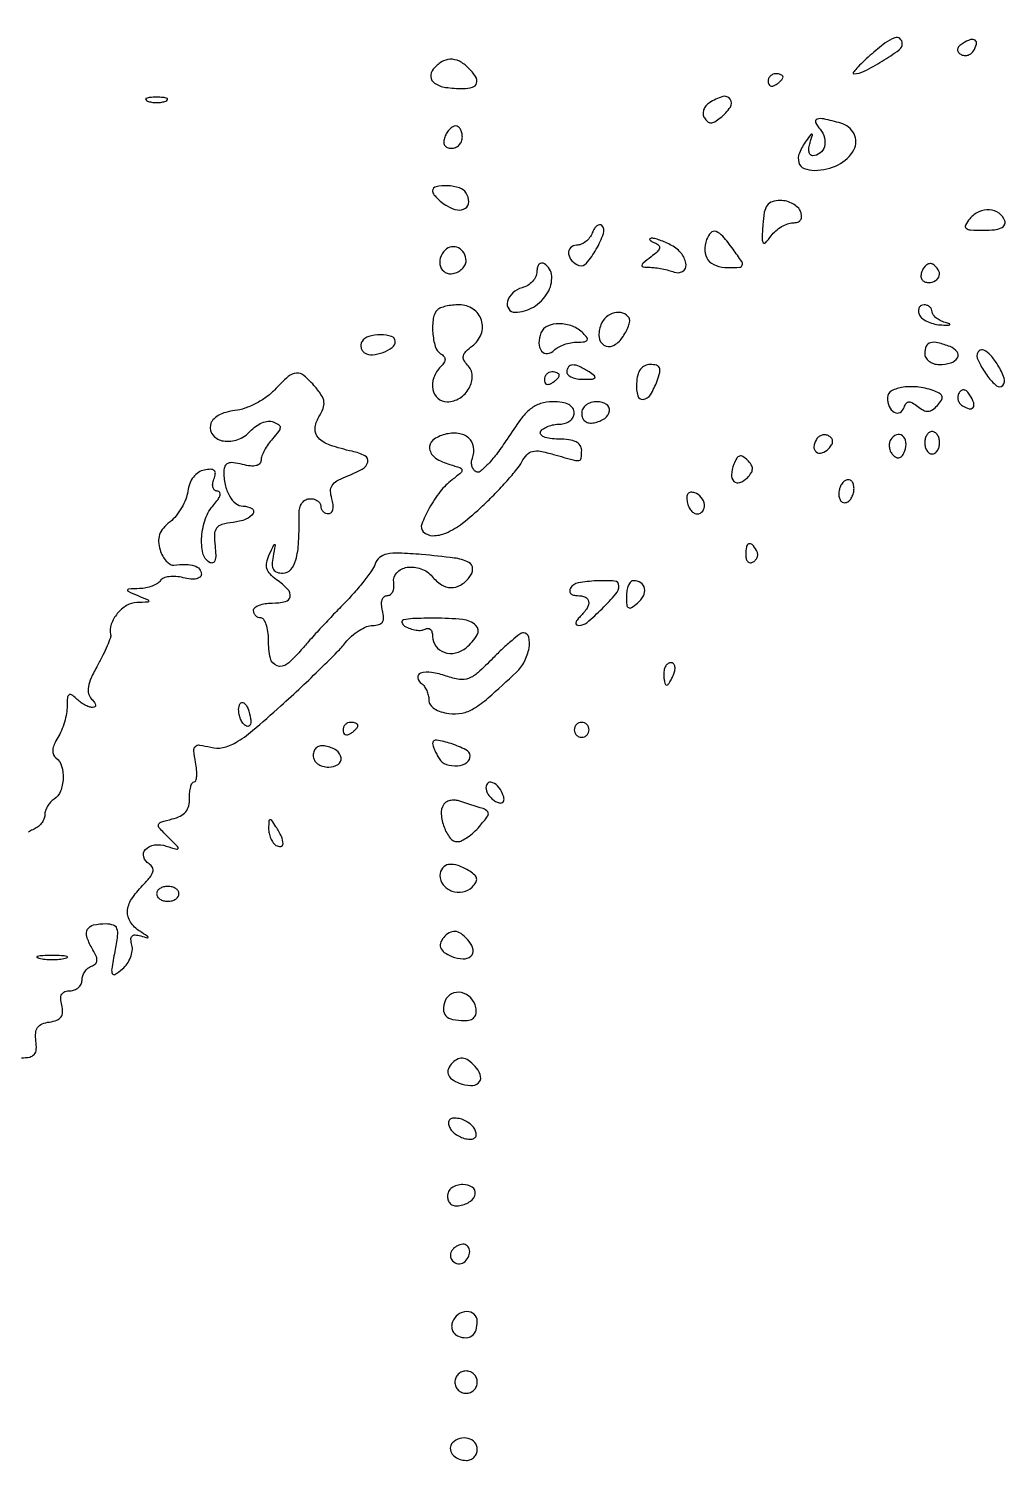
# Model space of a CAD drawing. Extents: x 0 to 4160, y 0 to 3120.
# Drawn here: x 3427.9 to 3558.9, y 1174 to 1369 of the extents above; entities that cross this region are included whole.
import ezdxf

# ---------------------------------------------------------------- set-up
doc = ezdxf.new("R2010")
doc.units = 0

msp = doc.modelspace()

# ---------------------------------------------------------------- linework, layer by layer
for points in [[(4159.499279, 606.274193, 0.000001), (4159.667734, 974.478125, 0.000057), (4159.806661, 1380.08378, 0.000034), (4159.883999, 1862.25)], [(757.647081, 3119.740147, 0.000002), (520.492565, 3119.487217, 0.4139)], [(1964.75, 0.149832, 0.000016), (2717.930904, 0.232101, 0.000028), (3351.473438, 0.357111)], [(3426.862858, 1231, 0.04803), (3427.977828, 1231.107353, 0.16773), (3428.594529, 1231.464015, 0.167065), (3428.861333, 1232.126195, 0.047563), (3428.812858, 1233.25, -0.054027), (3428.780133, 1234.332775, -0.136715), (3429.047462, 1235.06631, -0.142409), (3429.646652, 1235.537768, -0.060604), (3430.641897, 1235.805385, 0.052943), (3431.626991, 1236.054205, 0.148496), (3432.188222, 1236.479118, 0.159), (3432.396433, 1237.123418, 0.06333), (3432.275266, 1238.055385, -0.051342), (3432.140269, 1238.92975, -0.143098), (3432.282647, 1239.52792, -0.177246), (3432.696831, 1239.878205, -0.088015), (3433.383369, 1240, 0.086353), (3434.000677, 1240.107414, 0.094029), (3434.525115, 1240.416146, 0.100265), (3434.875886, 1240.876259, 0.113358), (3435, 1241.416667, -0.080758), (3435.093545, 1241.99206, -0.066866), (3435.367188, 1242.550162, -0.06806), (3435.772175, 1243.007, -0.09078), (3436.25, 1243.286013, 0.099603), (3436.793689, 1243.61637, 0.203353), (3436.995823, 1244.062984, 0.115596), (3436.859155, 1244.715702, 0.023907), (3436.308855, 1245.761535, -0.053959), (3435.630105, 1247.263797, -0.215195), (3435.735802, 1248.244398, -0.211027), (3436.544853, 1248.826331, -0.051946), (3438.21198, 1249, -0.086972), (3439.172763, 1248.831604, -0.234085), (3439.639439, 1248.344411, -0.109003), (3439.724741, 1247.364735, -0.013702), (3439.388457, 1245.25, 0.005543), (3438.978146, 1242.915962, 0.145691), (3439.057478, 1242.291757, 0.463339), (3439.408121, 1242.188168, 0.027831), (3440.412666, 1242.930143, 0.066332), (3441.038817, 1243.607002, 0.05845), (3441.497872, 1244.452787, 0.061491), (3441.729534, 1245.331866, 0.097967), (3441.682708, 1246.105326, -0.046999), (3441.553156, 1246.898771, -0.209743), (3441.709235, 1247.332302, -0.226543), (3442.122348, 1247.490715, -0.054417), (3442.863185, 1247.349677, 0.005789), (3443.769824, 1247.083783, 0.554049), (3443.853096, 1247.159544, 0.204671), (3443.742539, 1247.32717, 0.003139), (3442.75, 1247.974185, -0.101559), (3441.486216, 1249.209089, -0.165066), (3441.09363, 1250.64237, -0.129456), (3441.631473, 1252.280094, -0.0527), (3443.118034, 1254.118034, 0.023255), (3444.091008, 1255.185981, 0.100137), (3444.495566, 1255.939383, 0.195181), (3444.441929, 1256.518628, 0.135666), (3443.989919, 1257.006231, -0.184297), (3443.267008, 1257.951825, -0.269048), (3443.507601, 1258.946024, -0.171975), (3444.708937, 1259.551881, -0.10888), (3446.287517, 1259.408746, 0.004943), (3447.70074, 1258.975536, 0.435389), (3447.871743, 1259.076585, 0.252507), (3447.79969, 1259.328232, 0.002964), (3446.547622, 1260.595235, -0.011726), (3445.387089, 1261.811519, -0.244319), (3445.262032, 1262.283051, -0.270351), (3445.58047, 1262.626188, -0.013989), (3447.094261, 1263.039703, 0.055944), (3448.172596, 1263.433882, 0.10299), (3448.903264, 1264.009769, 0.111222), (3449.308955, 1264.795682, 0.072948), (3449.420599, 1265.812536, -0.029915), (3449.440324, 1266.650664, -0.047328), (3449.567424, 1267.357432, -0.061014), (3449.77183, 1267.848559, -0.269914), (3450.031927, 1268, 0.334305), (3450.264829, 1268.175314, 0.052646), (3450.37125, 1268.776853, 0.040862), (3450.361199, 1269.630681, 0.023863), (3450.217108, 1270.644605, -0.020776), (3449.986851, 1272.196075, -0.229049), (3450.193254, 1272.771248, -0.237512), (3450.766256, 1272.954507, -0.02227), (3452.260353, 1272.649504, 0.113154), (3453.899707, 1272.615802, 0.08246), (3455.605421, 1273.276093, 0.042319), (3457.863278, 1274.882808, 0.008087), (3461.654573, 1278.202917, 0.004743), (3464.408983, 1280.742783, 0.005236), (3467.024539, 1283.253015, 0.004885), (3469.213653, 1285.440803, 0.026567), (3470.32258, 1286.698019, -0.04393), (3471.155505, 1287.578781, -0.040927), (3472.148456, 1288.323793, -0.043564), (3473.145672, 1288.836396, -0.097239), (3473.978961, 1289, 0.066169), (3474.811021, 1289.110597, 0.18361), (3475.28088, 1289.451356, 0.161606), (3475.440829, 1290.053307, 0.048802), (3475.289749, 1291, -0.04934), (3475.164446, 1291.790633, -0.09204), (3475.245004, 1292.431812, -0.135747), (3475.514031, 1292.843877, -0.18263), (3475.927205, 1293, 0.160596), (3476.345739, 1293.137988, 0.119067), (3476.660471, 1293.514062, 0.093075), (3476.819874, 1294.080756, 0.063821), (3476.793837, 1294.75, -0.235183), (3477.193934, 1296.06378, -0.166489), (3478.582777, 1296.792587, -0.126155), (3480.452574, 1296.609365, -0.133131), (3481.95995, 1295.548257, 0.077042), (3483.187734, 1294.46205, 0.136558), (3484.469934, 1294.066721, 0.141795), (3485.737904, 1294.395997, 0.08578), (3486.926114, 1295.410972, 0.167429), (3487.374476, 1296.598749, 0.295405), (3486.851115, 1297.461429, 0.081274), (3484.898105, 1298.041729, 0.010436), (3480.538523, 1298.504527, 0.010831), (3477.488494, 1298.69763, 0.060416), (3475.857777, 1298.568338, 0.126333), (3474.899517, 1298.104099, 0.130791), (3474.298485, 1297.240879, -0.065118), (3473.833101, 1296.342936, -0.014387), (3472.7997, 1294.946202, -0.014725), (3471.5015, 1293.38984, -0.013704), (3470.08337, 1291.873851, 0.005001), (3468.547825, 1290.288569, 0.003804), (3466.896054, 1288.522086, 0.003846), (3465.372358, 1286.841763, 0.008986), (3464.264898, 1285.555627, -0.051458), (3462.477099, 1283.804434, -0.258309), (3461.144912, 1283.580328, -0.261396), (3460.259302, 1284.588964, -0.052345), (3460, 1287.059017, 0.032276), (3459.9272, 1288.18562, 0.049716), (3459.70625, 1289.136086, 0.064068), (3459.384097, 1289.793368, 0.251914), (3459, 1290, -0.099038), (3458.618362, 1290.076342, -0.097945), (3458.29375, 1290.29375, -0.097945), (3458.076342, 1290.618362, -0.099038), (3458, 1291, -0.226478), (3458.182831, 1291.382936, -0.074992), (3458.734375, 1291.70625, -0.057076), (3459.542644, 1291.926884, -0.038131), (3460.5, 1292, 0.055557), (3462.260459, 1292.196216, 0.298714), (3462.898143, 1292.856161, 0.245603), (3462.602479, 1293.832752, 0.04283), (3461.094102, 1295.128028, -0.047769), (3460.215611, 1295.897582, -0.118866), (3459.794397, 1296.634415, -0.124622), (3459.765733, 1297.459429, -0.055193), (3460.114627, 1298.5, -0.001529), (3460.72923, 1299.816257, -0.421299), (3460.834991, 1299.852888, -0.33384), (3460.892271, 1299.737955, -0.001361), (3460.614145, 1298.25, 0.04214), (3460.503838, 1297.185731, 0.138886), (3460.681447, 1296.509818, 0.180075), (3461.149897, 1296.129838, 0.081472), (3461.94144, 1296, 0.218586), (3462.986509, 1296.479799, 0.113181), (3463.669954, 1297.777991, 0.053167), (3464.039085, 1300.172503, 0.012344), (3464.12894, 1304.25, -0.08077), (3464.235806, 1304.918423, -0.091877), (3464.54803, 1305.485938, -0.101021), (3465.014118, 1305.865343, -0.121055), (3465.562149, 1306, -0.067794), (3466.111748, 1305.925137, -0.084432), (3466.577631, 1305.70625, -0.099686), (3466.889171, 1305.38134, -0.14237), (3467, 1305, 0.105903), (3467.081731, 1304.618454, 0.09931), (3467.313545, 1304.29375, 0.096189), (3467.659924, 1304.076092, 0.092573), (3468.067388, 1304, 0.206735), (3468.433339, 1304.158066, 0.136366), (3468.649852, 1304.569634, 0.086357), (3468.676097, 1305.210398, 0.044024), (3468.500246, 1305.999224, -0.069875), (3468.329013, 1307.010041, -0.147722), (3468.535236, 1307.769821, -0.122265), (3469.165929, 1308.380301, -0.04064), (3470.335719, 1308.937541, 0.032817), (3472.559576, 1309.954574, 0.20766), (3473.311938, 1310.910581, 0.35276), (3472.939529, 1311.742252, 0.064426), (3471.233769, 1312.351114, -0.028233), (3468.249939, 1313.17892, -0.118515), (3466.687592, 1314.164986, -0.215922), (3466.240912, 1315.401917, -0.119577), (3466.750772, 1316.957155, 0.043704), (3467.3271, 1318.098894, 0.124829), (3467.44309, 1318.974237, 0.114559), (3467.130614, 1319.844401, 0.033817), (3466.278531, 1320.987667, 0.034828), (3464.789537, 1322.499689, 0.202496), (3463.751769, 1322.848039, 0.16471), (3462.647821, 1322.378399, 0.021499), (3460.790469, 1320.57123, -0.049368), (3459.694551, 1319.617688, -0.034353), (3458.294087, 1318.761549, -0.034747), (3456.820831, 1318.120244, -0.058597), (3455.508551, 1317.82123, 0.04338), (3454.275185, 1317.579322, 0.063014), (3453.257557, 1317.141567, 0.077417), (3452.544667, 1316.557221, 0.13645), (3452.210126, 1315.879295, 0.229776), (3452.582815, 1314.503386, 0.176418), (3453.963906, 1313.73932, 0.128198), (3455.895644, 1313.931042, 0.12091), (3457.537139, 1315.041038, -0.054611), (3458.276215, 1315.697302, -0.057249), (3459.128705, 1316.165938, -0.063813), (3459.961219, 1316.388125, -0.125595), (3460.637128, 1316.309006, -0.053614), (3461.356545, 1315.940363, -0.263791), (3461.557125, 1315.549671, -0.156642), (3461.363526, 1315.023043, -0.018132), (3460.543172, 1314.047704, 0.031114), (3459.952598, 1313.307387, 0.03038), (3459.453307, 1312.493763, 0.031849), (3459.10522, 1311.726668, 0.090826), (3459, 1311.152207, -0.189843), (3458.820119, 1310.69552, -0.150855), (3458.356712, 1310.429636, -0.085388), (3457.580057, 1310.389926, -0.031667), (3456.5, 1310.589356, 0.0294), (3455.294734, 1310.817558, 0.118956), (3454.556648, 1310.73719, 0.200379), (3454.14877, 1310.364178, 0.109054), (3454, 1309.690195, 0.052545), (3454.190816, 1307.879461, 0.074469), (3454.758606, 1306.364798, 0.095431), (3455.603726, 1305.356535, 0.172406), (3456.606989, 1305, -0.127094), (3457.761945, 1304.701605, -0.429048), (3457.937193, 1304.028059, -0.164697), (3456.972527, 1303.234655, -0.061896), (3455.25, 1302.816422, 0.036086), (3453.759038, 1302.534781, 0.16716), (3453.040872, 1302.053827, 0.160419), (3452.754108, 1301.220197, 0.032546), (3452.836288, 1299.637654, -0.022751), (3452.923529, 1298.418835, -0.089178), (3452.809849, 1297.676328, -0.241433), (3452.51368, 1297.390754, -0.214963), (3452.086288, 1297.446671, -0.203905), (3451.208361, 1298.689703, -0.071653), (3451.053298, 1300.914927, -0.066357), (3451.557619, 1303.328249, -0.099586), (3452.654988, 1305.171259, 0.030275), (3453.230891, 1305.890707, 0.08312), (3453.5121, 1306.474875, 0.203981), (3453.468589, 1306.836779, 0.268352), (3453.186372, 1307, -0.167163), (3452.808908, 1307.129824, -0.151258), (3452.572439, 1307.469584, -0.10791), (3452.524243, 1307.987445, -0.061131), (3452.677293, 1308.601424, 0.055369), (3452.871841, 1309.345363, 0.241289), (3452.729503, 1309.763139, 0.202322), (3452.278594, 1309.937845, 0.039739), (3451.395909, 1309.841208, 0.100108), (3450.606364, 1309.518475, 0.080474), (3449.932583, 1308.893062, 0.072832), (3449.43839, 1308.023088, 0.060295), (3449.173721, 1306.989784, -0.060235), (3448.899837, 1305.919973, -0.03865), (3448.34374, 1304.763497, -0.038501), (3447.611858, 1303.699285, -0.057245), (3446.806432, 1302.907227, 0.048944), (3445.900744, 1302.045595, 0.092682), (3445.395299, 1301.178325, 0.099563), (3445.257529, 1300.230668, 0.063392), (3445.458488, 1299.130792, 0.048089), (3445.810523, 1298.306062, 0.060572), (3446.292895, 1297.63115, 0.072972), (3446.825325, 1297.197434, 0.166691), (3447.325778, 1297.092047, -0.030979), (3448.919881, 1297.18918, -0.07884), (3450.060894, 1297.006876, -0.131526), (3450.74283, 1296.562679, -0.185046), (3451, 1295.891592, -0.215986), (3450.817014, 1295.487748, -0.130519), (3450.338005, 1295.250214, -0.077593), (3449.567513, 1295.214821, -0.034247), (3448.561285, 1295.395262, 0.041915), (3447.582302, 1295.555385, 0.051461), (3446.656729, 1295.532715, 0.060101), (3445.914061, 1295.345153, 0.163891), (3445.502268, 1295.00367, -0.117566), (3445.110075, 1294.613225, -0.046082), (3444.420579, 1294.274182, -0.042341), (3443.575138, 1294.030819, -0.040917), (3442.690983, 1293.929715, 0.003282), (3441.224154, 1293.873019, 0.343362), (3441.080266, 1293.750168, 0.352087), (3441.165583, 1293.58405, 0.003353), (3442.5, 1293, -0.003056), (3443.850772, 1292.409749, -0.338436), (3443.939511, 1292.24733, -0.357281), (3443.805647, 1292.12708, -0.0032), (3442.356989, 1292.070285, 0.127285), (3440.972951, 1291.663301, 0.086579), (3439.723945, 1290.585547, 0.087677), (3438.926179, 1289.16345, 0.136305), (3438.834879, 1287.769088, -0.140125), (3438.801837, 1287.316537, -0.012736), (3438.381221, 1286.253556, -0.015719), (3437.797235, 1284.992521, -0.011657), (3437.076508, 1283.636217, 0.020399), (3436.219596, 1281.953285, 0.064169), (3435.843349, 1280.745575, 0.104822), (3435.875155, 1279.838126, 0.136203), (3436.282871, 1279.117129, -0.036318), (3436.67794, 1278.660083, -0.134737), (3436.815224, 1278.308564, -0.285551), (3436.70878, 1278.089237, -0.141602), (3436.4, 1278, -0.08884), (3435.931909, 1278.083832, -0.036245), (3435.34125, 1278.3525, -0.034415), (3434.732988, 1278.740791, -0.037128), (3434.2, 1279.2, 0.04441), (3433.596286, 1279.70504, 0.339525), (3433.25, 1279.68884, 0.200017), (3433.043953, 1279.287786, 0.019946), (3433, 1278.186431, -0.045251), (3432.909855, 1277.192413, -0.026611), (3432.632812, 1276.030621, -0.026459), (3432.228902, 1274.889521, -0.040448), (3431.75, 1273.955919, 0.036823), (3431.271864, 1273.040193, 0.079286), (3431.076026, 1272.271139, 0.113896), (3431.158981, 1271.663621, 0.147197), (3431.5, 1271.219487, -0.168108), (3432.262155, 1270.138268, -0.081725), (3432.463268, 1268.439239, -0.081058), (3432.108644, 1266.750846, -0.159551), (3431.25, 1265.70031, 0.067123), (3430.77179, 1265.294911, 0.051427), (3430.367188, 1264.740928, 0.052406), (3430.092066, 1264.130321, 0.079822), (3430, 1263.557299, -0.105384), (3429.88075, 1262.997797, -0.066622), (3429.528897, 1262.427799, -0.062484), (3429.009396, 1261.934127, -0.067276), (3428.396246, 1261.598559, 0.087147), (3427.810814, 1261.247425, 0.100703)]]:
    msp.add_lwpolyline(points, format="xyb")
for points in [[(3540.694236, 1365.468399, 0.01006), (3539.65966, 1364.520623, 0.02025), (3538.890509, 1363.725092, 0.024627), (3538.421069, 1363.143151, 0.613226), (3538.493896, 1363, 0.118304), (3539.899126, 1363.337208, 0.02077), (3542.285101, 1364.679856, 0.016141), (3544.574714, 1366.200887, 0.242636), (3545, 1367.02568, 0.226453), (3544.675035, 1367.706397, 0.262557), (3543.975247, 1367.82399, 0.077988), (3542.697169, 1367.121289, 0.015791)], [(3553.114277, 1367.070627, 0.051827), (3552.604675, 1366.677457, 0.154764), (3552.394858, 1366.296119, 0.207337), (3552.472491, 1365.937111, 0.099167), (3552.824139, 1365.608688, 0.103479), (3553.27128, 1365.44681, 0.098884), (3553.753577, 1365.473847, 0.096839), (3554.196538, 1365.68575, 0.094768), (3554.531037, 1366.050219, 0.066358), (3554.944848, 1366.974241, 0.31899), (3554.768865, 1367.489634, 0.249192), (3554.148744, 1367.574334, 0.050263)], [(3482.096921, 1363.616783, 0.192141), (3481.765805, 1362.593919, 0.234975), (3482.266554, 1361.735664, 0.109167), (3483.751825, 1361.170519, 0.036544), (3486.081787, 1361, 0.070483), (3487.370039, 1361.182507, 0.26555), (3487.916664, 1361.745993, 0.212957), (3487.768034, 1362.619424, 0.04934), (3486.8, 1363.8, 0.078317), (3485.601525, 1364.672144, 0.128629), (3484.383735, 1364.940524, 0.129927), (3483.199196, 1364.577547, 0.080755)], [(3527, 1361.940983, 0.108972), (3527.078288, 1361.586039, 0.182303), (3527.29375, 1361.3746, 0.161196), (3527.6179, 1361.343488, 0.082592), (3528, 1361.5, 0.029505), (3528.382774, 1361.768994, 0.035638), (3528.70625, 1362.066025, 0.038439), (3528.934461, 1362.34829, 0.151918), (3529, 1362.559017, 0.210953), (3528.92554, 1362.727648, 0.081139), (3528.70625, 1362.870461, 0.061769), (3528.382849, 1362.967655, 0.042167), (3528, 1363, 0.105053), (3527.618444, 1362.918938, 0.099167), (3527.29375, 1362.688914, 0.09642), (3527.076123, 1362.345238, 0.093332)], [(3443.75, 1359.337719, 0.057986), (3444.320008, 1359.181385, 0.037979), (3445, 1359.12966, 0.037979), (3445.679992, 1359.181385, 0.057986), (3446.25, 1359.337719, 0.174857), (3446.459382, 1359.525001, 0.447206), (3446.398438, 1359.693942, 0.078554), (3445.89144, 1359.810911, 0.017491), (3445, 1359.842105, 0.017491), (3444.10856, 1359.810911, 0.078554), (3443.601562, 1359.693942, 0.447206), (3443.540618, 1359.525001, 0.174857)], [(3519.121885, 1359.096491, 0.082055), (3518.649756, 1358.675373, 0.091351), (3518.359252, 1358.13916, 0.099438), (3518.293224, 1357.572913, 0.118406), (3518.460912, 1357.063245, 0.076691), (3518.881513, 1356.570583, 0.180952), (3519.327826, 1356.406132, 0.135887), (3519.8642, 1356.557539, 0.036888), (3520.589028, 1357.073886, 0.066021), (3521.936207, 1358.530985, 0.320858), (3521.929207, 1359.592975, 0.321396), (3520.922548, 1359.928031, 0.066091)], [(3483.638374, 1354.5, 0.075244), (3483.503306, 1353.885039, 0.151899), (3483.617923, 1353.407358, 0.166113), (3483.972145, 1353.106211, 0.094119), (3484.531385, 1353, 0.10122), (3485.091819, 1353.114629, 0.098432), (3485.568594, 1353.440625, 0.097416), (3485.887999, 1353.927495, 0.096899), (3486, 1354.5, 0.057609), (3485.933678, 1355.073715, 0.076852), (3485.737678, 1355.559375, 0.095748), (3485.447641, 1355.884842, 0.164455), (3485.106989, 1356, 0.13875), (3484.723081, 1355.891374, 0.061199), (3484.307216, 1355.559375, 0.053891), (3483.924763, 1355.073796, 0.048303)], [(3533.963645, 1355.543805, -0.108056), (3534.553381, 1354.403934, -0.134533), (3534.547094, 1353.21555, -0.160601), (3533.95812, 1352.33824, -0.166792), (3532.972368, 1352, -0.223615), (3532.672286, 1352.141269, -0.124452), (3532.49533, 1352.514062, -0.081001), (3532.47615, 1353.079542, -0.045903), (3532.625717, 1353.75, 0.003969), (3532.945321, 1354.771269, 0.369295), (3532.887412, 1354.903721, 0.360133), (3532.744995, 1354.868834, 0.003906), (3532.109645, 1354, 0.057138), (3531.194674, 1352.3621, 0.170402), (3531.12163, 1351.098201, 0.228726), (3531.833185, 1350.302373, 0.101765), (3533.25, 1350.031803, 0.111793), (3536.397318, 1350.79132, 0.152871), (3538.491802, 1352.79341, 0.249278), (3538.525958, 1354.933574, 0.212181), (3536.75, 1356.369714, 0.010737), (3534.463365, 1356.930172, 0.127446), (3533.558904, 1356.898832, 0.460128), (3533.369746, 1356.475419, 0.062677)], [(3482, 1347.240547, 0.161859), (3482.123296, 1346.869648, 0.034251), (3482.573882, 1346.345788, 0.032536), (3483.205711, 1345.783838, 0.025914), (3483.95364, 1345.261025, 0.092769), (3485.330222, 1344.721966, 0.199433), (3486.425651, 1344.950269, 0.256722), (3486.860329, 1345.808046, 0.130741), (3486.5, 1347, 0.181324), (3485.612418, 1347.686686, 0.061657), (3483.980545, 1347.977845, 0.069353), (3482.486799, 1347.85045, 0.35015)], [(3526.294389, 1342.748013, 0.006092), (3526.195318, 1340.808492, 0.170798), (3526.342245, 1340.332639, 0.475829), (3526.642632, 1340.319191, 0.020643), (3527.404632, 1341.25, -0.052157), (3528.027055, 1341.919539, -0.044618), (3528.806413, 1342.485938, -0.0468), (3529.617235, 1342.873365, -0.088282), (3530.328858, 1343, 0.077527), (3530.968089, 1343.099715, 0.166085), (3531.364031, 1343.393685, 0.166272), (3531.497115, 1343.868186, 0.077737), (3531.361626, 1344.5, 0.109313), (3530.982399, 1345.073594, 0.066407), (3530.325597, 1345.558791, 0.061658), (3529.505314, 1345.886865, 0.064648), (3528.643011, 1345.998013, 0.076265), (3527.566468, 1345.831826, 0.161285), (3526.889604, 1345.343261, 0.11302), (3526.493601, 1344.408405, 0.028102)], [(3554.035594, 1343.542889, 0.045971), (3553.457617, 1342.699595, 0.366215), (3553.541538, 1342.270463, 0.158713), (3554.147899, 1342.041687, 0.011495), (3555.960889, 1342, 0.025879), (3557.348498, 1342.071868, 0.079612), (3558.253861, 1342.315023, 0.158793), (3558.697476, 1342.717025, 0.213411), (3558.750467, 1343.25, 0.157599), (3557.978494, 1344.299842, 0.141454), (3556.702646, 1344.755589, 0.125049), (3555.253188, 1344.481686, 0.111078)], [(3503.41655, 1341.643128, -0.071911), (3503.065197, 1341.014966, -0.063807), (3502.537564, 1340.482669, -0.066855), (3501.921182, 1340.122474, -0.099157), (3501.309678, 1340, 0.207718), (3500.515412, 1339.655154, 0.220908), (3500.252138, 1338.851942, 0.157063), (3500.687363, 1337.902135, 0.127635), (3501.631255, 1337.289582, 0.309106), (3502.648593, 1337.579732, 0.043512), (3503.959774, 1339.47013, 0.043307), (3504.930611, 1341.570954, 0.290731), (3504.691712, 1342.641621, 0.221447), (3504.395135, 1342.749725, 0.14551), (3504.051221, 1342.614226, 0.088956), (3503.704794, 1342.226374, 0.046331)], [(3518.754296, 1340.75, 0.096035), (3518.51023, 1339.246346, 0.157184), (3518.939722, 1338.041349, 0.148109), (3520.018602, 1337.267026, 0.082293), (3521.630018, 1337, 0.01443), (3523.208781, 1337.045573, 0.322896), (3523.54427, 1337.318189, 0.219002), (3523.45977, 1337.818162, 0.007634), (3522.296685, 1339.468575, 0.019883), (3520.923341, 1341.205899, 0.129472), (3520.01484, 1341.833601, 0.298584), (3519.324201, 1341.669544, 0.101564)], [(3483.6875, 1339.354167, 0.122609), (3483.041889, 1338.280528, 0.15661), (3483.057157, 1337.132592, 0.189122), (3483.711737, 1336.352011, 0.174075), (3484.75, 1336.190371, 0.073371), (3485.418768, 1336.424483, 0.07497), (3485.985938, 1336.840514, 0.081527), (3486.367716, 1337.369032, 0.116239), (3486.5, 1337.930362, 0.133869), (3486.226562, 1338.933348, 0.143436), (3485.486828, 1339.627412, 0.155204), (3484.536369, 1339.781457, 0.160898)], [(3511.803003, 1340.320052, -0.092682), (3512.31429, 1339.995278, -0.276429), (3512.424609, 1339.612591, -0.142145), (3512.132708, 1339.126864, -0.024628), (3511.303003, 1338.430802, 0.007756), (3510.238575, 1337.597343, 0.201393), (3510.069274, 1337.282609, 0.413757), (3510.230607, 1337.086562, 0.01964), (3511.168213, 1337.031803, -0.027476), (3511.921618, 1336.975949, -0.016286), (3512.811038, 1336.831039, -0.016272), (3513.691586, 1336.628002, -0.026818), (3514.418213, 1336.393011, 0.225099), (3515.54098, 1336.478968, 0.295674), (3516.00088, 1337.369726, 0.142574), (3515.414018, 1338.832227, 0.104012), (3514.065741, 1339.964816, 0.018765), (3513.265375, 1340.355266, 0.020428), (3512.460047, 1340.672724, 0.020395), (3511.752755, 1340.886765, 0.087612), (3511.315741, 1340.921053, 0.157166), (3511.133446, 1340.842198, 0.4029), (3511.122381, 1340.711943, 0.103786), (3511.349679, 1340.527117, 0.023705)], [(3496, 1336.465397, -0.110661), (3495.849694, 1335.794588, -0.075771), (3495.4125, 1335.144588, -0.070598), (3494.764399, 1334.613515, -0.072561), (3494, 1334.289749, 0.123993), (3492.759789, 1333.60818, 0.137064), (3492.046846, 1332.443079, 0.223451), (3492.210163, 1331.44986, 0.246875), (3493.065741, 1331, 0.139355), (3495.528314, 1331.699937, 0.118717), (3497.434772, 1333.624723, 0.15245), (3497.984411, 1335.854164, 0.243755), (3497, 1337.5, 0.150819), (3496.620733, 1337.598538, 0.191597), (3496.29375, 1337.451025, 0.131278), (3496.072784, 1337.053502, 0.061645)], [(3547.63617, 1336.494256, 0.076022), (3547.502894, 1335.882944, 0.151817), (3547.618633, 1335.406756, 0.165347), (3547.97324, 1335.106064, 0.094172), (3548.531385, 1335, 0.128597), (3549.468306, 1335.245023, 0.21), (3549.954077, 1335.890389, 0.198008), (3549.820919, 1336.717023, 0.117169), (3549.104785, 1337.435239, 0.160704), (3548.718783, 1337.527613, 0.122111), (3548.304103, 1337.387051, 0.094924), (3547.922037, 1337.024563, 0.064087)], [(3482.666667, 1331.333333, 0.163072), (3482.096222, 1330.188015, 0.052574), (3482.031369, 1328.267252, 0.052513), (3482.364082, 1326.398877, 0.186122), (3483.087132, 1325.446149, -0.075363), (3483.526767, 1325.072821, -0.181024), (3483.674265, 1324.678773, -0.150038), (3483.536977, 1324.231562, -0.047458), (3483.087132, 1323.687132, 0.108843), (3482.164758, 1322.24355, 0.135023), (3482.03259, 1320.660799, 0.168629), (3482.713677, 1319.469116, 0.181312), (3483.964816, 1319, 0.142701), (3485.650623, 1319.491133, 0.124495), (3486.915028, 1320.831872, 0.137803), (3487.314359, 1322.503375, 0.18685), (3486.703196, 1323.914125, -0.069853), (3486.205493, 1324.584307, -0.187542), (3486.130661, 1325.163383, -0.140227), (3486.470248, 1325.755249, -0.033813), (3487.340696, 1326.493882, 0.146588), (3488.51848, 1328.063828, 0.166217), (3488.561807, 1329.938523, 0.168412), (3487.451276, 1331.430056, 0.150392), (3485.599279, 1332, 0.026762), (3484.682935, 1331.950918, 0.029135), (3483.803122, 1331.804167, 0.030376), (3483.07244, 1331.59068, 0.110548)], [(3547.244995, 1330.75, 0.138363), (3547.577023, 1330.257441, 0.058562), (3548.247097, 1329.812948, 0.05177), (3549.121413, 1329.478589, 0.046462), (3550.078328, 1329.315355, 0.007573), (3551.041909, 1329.256549, 0.124244), (3551.355907, 1329.320662, 0.657643), (3551.351115, 1329.436622, 0.020887), (3550.75, 1329.638679, -0.045861), (3550.080461, 1329.901579, -0.055276), (3549.514062, 1330.269643, -0.064731), (3549.126737, 1330.681413, -0.157671), (3549, 1331.073324, 0.116157), (3548.916761, 1331.426794, 0.100492), (3548.681771, 1331.727789, 0.093168), (3548.33038, 1331.929831, 0.084203), (3547.916667, 1332, 0.12781), (3547.536873, 1331.901305, 0.143279), (3547.272488, 1331.632812, 0.122742), (3547.169506, 1331.227487, 0.080848)], [(3504.574206, 1329.332783, 0.111268), (3504.331835, 1327.67046, 0.236913), (3504.984831, 1326.586241, 0.259404), (3506.181681, 1326.519341, 0.122519), (3507.407578, 1327.542718, 0.03227), (3507.91472, 1328.339434, 0.041354), (3508.268809, 1329.133023, 0.046626), (3508.438706, 1329.815931, 0.177898), (3508.352307, 1330.238972, 0.175908), (3507.53166, 1330.887756, 0.139933), (3506.395825, 1330.936233, 0.122423), (3505.288872, 1330.361292, 0.121014)], [(3496.538437, 1328.239568, 0.08902), (3496.275578, 1326.864158, 0.167235), (3496.627559, 1325.802513, 0.265026), (3497.404818, 1325.472871, 0.168666), (3498.312868, 1325.912868, -0.073178), (3498.873538, 1326.329704, -0.038674), (3499.668155, 1326.680655, -0.037465), (3500.554483, 1326.919946, -0.047235), (3501.4, 1327, 0.023055), (3502.378152, 1327.045126, 0.222448), (3502.727841, 1327.25, 0.317882), (3502.723597, 1327.589461, 0.039354), (3502.215613, 1328.184387, 0.104064), (3500.765973, 1329.130041, 0.090475), (3498.982462, 1329.473374, 0.105552), (3497.413327, 1329.154305, 0.201008)], [(3472.542705, 1327.069098, 0.098508), (3472.393814, 1326.67014, 0.097818), (3472.408412, 1326.243523, 0.098068), (3472.583963, 1325.855362, 0.099571), (3472.893446, 1325.565854, 0.158754), (3473.961058, 1325.30607, 0.070827), (3475.39007, 1325.622032, 0.074352), (3476.600221, 1326.2949, 0.232802), (3477, 1327.106989, 0.330455), (3476.509828, 1327.76766, 0.075811), (3475.047094, 1327.978017, 0.06737), (3473.438391, 1327.746331, 0.187049)], [(3548, 1325.5, 0.128528), (3548.149516, 1324.92796, 0.100726), (3548.570164, 1324.440625, 0.089148), (3549.199409, 1324.112945, 0.075715), (3549.940983, 1324, 0.072024), (3551.496145, 1324.225185, 0.185148), (3552.38312, 1324.904728, 0.314863), (3552.335003, 1325.716944, 0.13459), (3551.412469, 1326.395215, 0.029218), (3549.777787, 1326.915224, 0.12721), (3548.770045, 1326.911704, 0.224047), (3548.206455, 1326.439526, 0.108576)], [(3555, 1325.19113, 0.099108), (3555.086476, 1324.759146, 0.020312), (3555.416608, 1324.05012, 0.020642), (3555.875323, 1323.24459, 0.01811), (3556.418239, 1322.442702, 0.062263), (3557.632692, 1321.153982, 0.391695), (3558.457157, 1321.200168, 0.285879), (3558.666597, 1322.176664, 0.053206), (3557.828741, 1323.902621, 0.040826), (3556.857412, 1325.207614, 0.105871), (3555.920855, 1325.902565, 0.286284), (3555.297625, 1325.82094, 0.224385)], [(3497, 1321.940983, 0.108972), (3497.078288, 1321.586039, 0.182303), (3497.29375, 1321.3746, 0.161196), (3497.6179, 1321.343488, 0.082592), (3498, 1321.5, 0.029505), (3498.382774, 1321.768994, 0.035638), (3498.70625, 1322.066025, 0.038439), (3498.934461, 1322.34829, 0.151918), (3499, 1322.559017, 0.210953), (3498.92554, 1322.727648, 0.081139), (3498.70625, 1322.870461, 0.061769), (3498.382849, 1322.967655, 0.042167), (3498, 1323, 0.105053), (3497.618444, 1322.918938, 0.099167), (3497.29375, 1322.688914, 0.09642), (3497.076123, 1322.345238, 0.093332)], [(3500, 1323, 0.210568), (3500.167975, 1322.618823, 0.082215), (3500.660937, 1322.298248, 0.062416), (3501.388595, 1322.082804, 0.042523), (3502.25, 1322.015313, 0.011293), (3503.444209, 1322.050422, 0.220444), (3503.762149, 1322.218347, 0.409657), (3503.728886, 1322.479509, 0.023197), (3503, 1323, 0.031558), (3501.698623, 1323.729028, 0.112355), (3500.772965, 1323.939692, 0.234725), (3500.224247, 1323.667076, 0.163584)], [(3509.35273, 1321.450204, 0.078779), (3509.516962, 1319.805239, 0.376466), (3510.236863, 1319.319104, 0.226464), (3511.219024, 1319.950834, 0.049913), (3512.122273, 1321.801499, 0.029274), (3512.463733, 1322.922069, 0.158218), (3512.415679, 1323.548288, 0.232119), (3512.029325, 1323.890038, 0.067217), (3511.217776, 1323.999294, 0.111526), (3510.466824, 1323.829358, 0.124249), (3509.895917, 1323.35633, 0.096677), (3509.522929, 1322.561785, 0.047139)], [(3543, 1319.559017, 0.100435), (3543.243124, 1318.360872, 0.16184), (3543.924453, 1317.586072, 0.262656), (3544.690313, 1317.574664, 0.189039), (3545.251968, 1318.243769, -0.074992), (3545.531251, 1318.787704, -0.225924), (3545.887326, 1318.983319, -0.154173), (3546.369391, 1318.86127, -0.032323), (3547.087379, 1318.350286, 0.05129), (3547.835022, 1317.859747, 0.135635), (3548.455538, 1317.728431, 0.138237), (3549.047913, 1317.935188, 0.054133), (3549.705453, 1318.510392, 0.038422), (3550.249418, 1319.201071, 0.193155), (3550.349325, 1319.672803, 0.213617), (3550.092889, 1320.052655, 0.047452), (3549.373665, 1320.410106, 0.058849), (3547.234846, 1320.953604, 0.066103), (3545.113043, 1320.95205, 0.086932), (3543.544689, 1320.45627, 0.279773)], [(3552.608688, 1320.175861, 0.103479), (3552.44681, 1319.72872, 0.098884), (3552.473847, 1319.246423, 0.096839), (3552.68575, 1318.803462, 0.094768), (3553.050219, 1318.468963, 0.066358), (3553.974241, 1318.055152, 0.31899), (3554.489634, 1318.231135, 0.249192), (3554.574334, 1318.851256, 0.050263), (3554.070627, 1319.885723, 0.051827), (3553.677457, 1320.395325, 0.154764), (3553.296119, 1320.605142, 0.207337), (3552.937111, 1320.527509, 0.099167)], [(3492.002486, 1314.003874, -0.018005), (3490.703809, 1312.131926, -0.029122), (3489.454361, 1310.65081, -0.028996), (3488.382299, 1309.644378, -0.322929), (3487.830067, 1309.605025, -0.107771), (3487.496967, 1309.926916, -0.081861), (3487.28726, 1310.390964, -0.077409), (3487.230313, 1310.923287, -0.079786), (3487.339306, 1311.441834, 0.131609), (3487.497859, 1312.950742, 0.177545), (3486.835223, 1314.139705, 0.150513), (3485.450344, 1314.745137, 0.090057), (3483.64263, 1314.625154, 0.107966), (3482.050765, 1313.834476, 0.271515), (3481.606052, 1312.668746, 0.209726), (3482.400816, 1311.453715, 0.075951), (3484.319175, 1310.582107, -0.012664), (3485.683219, 1310.159887, -0.279919), (3485.940024, 1309.85464, -0.262109), (3485.795899, 1309.470725, -0.011388), (3484.635321, 1308.539468, 0.06417), (3483.040651, 1306.956875, 0.038472), (3481.56675, 1304.727358, 0.034456), (3480.55292, 1302.564529, 0.297011), (3480.762644, 1301.570689, 0.198592), (3482.054811, 1301.034524, 0.103255), (3483.793113, 1301.395134, 0.062547), (3486.00381, 1302.706091, 0.02409), (3488.718344, 1305.031596, 0.010719), (3490.408788, 1306.697109, 0.011221), (3492.000045, 1308.408809, 0.010943), (3493.306602, 1309.945535, 0.047872), (3493.966458, 1310.937327, -0.063048), (3494.651276, 1311.902021, -0.150936), (3495.401359, 1312.339425, -0.105081), (3496.450659, 1312.359287, -0.022212), (3498.241512, 1311.930735, 0.002627), (3501.011694, 1311.151986, 0.105163), (3501.638664, 1311.114803, 0.335075), (3501.930818, 1311.413787, 0.031813), (3502, 1312.5, 0.153521), (3501.795061, 1313.151729, 0.127069), (3501.240164, 1313.627412, 0.08173), (3500.296194, 1313.911988, 0.032438), (3498.940983, 1314, -0.027979), (3497.756294, 1314.066344, -0.069343), (3496.916013, 1314.281216, -0.145541), (3496.509855, 1314.608231, -0.297719), (3496.5, 1315, -0.111412), (3496.876024, 1315.383556, -0.050262), (3497.50665, 1315.70625, -0.046318), (3498.270704, 1315.925923, -0.046881), (3499.059017, 1316, 0.075715), (3499.800591, 1316.112945, 0.089148), (3500.429836, 1316.440625, 0.100726), (3500.850484, 1316.92796, 0.128528), (3501, 1317.5, 0.149619), (3500.802949, 1318.143769, 0.125346), (3500.267374, 1318.6205, 0.083843), (3499.367901, 1318.90927, 0.035854), (3498.104246, 1319, 0.074958), (3496.476636, 1318.754618, 0.09701), (3495.148994, 1318.041883, 0.062767), (3493.804795, 1316.625699, 0.015861)], [(3502, 1317.426676, 0.099154), (3502.121465, 1316.820192, 0.133817), (3502.46353, 1316.380696, 0.126354), (3502.99829, 1316.159635, 0.083236), (3503.667134, 1316.176676, 0.100818), (3505.099763, 1316.769787, 0.210781), (3505.729914, 1317.770795, 0.297834), (3505.327282, 1318.642779, 0.14074), (3504.083333, 1319, 0.066422), (3503.248452, 1318.888599, 0.09567), (3502.58104, 1318.561201, 0.111791), (3502.15323, 1318.054646, 0.12024)], [(3533.468963, 1313.949781, 0.116221), (3533.141241, 1312.967994, 0.258096), (3533.448742, 1312.268926, 0.251496), (3534.214666, 1312.146534, 0.113251), (3535.103799, 1312.703799, 0.053431), (3535.515485, 1313.214314, 0.136091), (3535.655459, 1313.664644, 0.169261), (3535.531428, 1314.059296, 0.094625), (3535.156231, 1314.403444, 0.105525), (3534.716563, 1314.560607, 0.099247), (3534.240657, 1314.529717, 0.096292), (3533.801911, 1314.315254, 0.09291)], [(3543.456231, 1313.92918, 0.096954), (3543.269596, 1313.433748, 0.077425), (3543.262492, 1312.861972, 0.075714), (3543.431229, 1312.303176, 0.085457), (3543.75435, 1311.84565, 0.089096), (3544.213824, 1311.526102, 0.194905), (3544.634705, 1311.507162, 0.160337), (3545.008079, 1311.795734, 0.057172), (3545.323543, 1312.400758, 0.116591), (3545.483068, 1313.581658, 0.199331), (3545.020943, 1314.445214, 0.272416), (3544.220218, 1314.569513, 0.1612)], [(3548, 1313.5, 0.064853), (3548.074694, 1312.926543, 0.082425), (3548.29375, 1312.440625, 0.098894), (3548.618646, 1312.115568, 0.148195), (3549, 1312, 0.148195), (3549.381354, 1312.115568, 0.098894), (3549.70625, 1312.440625, 0.082425), (3549.925306, 1312.926543, 0.064853), (3550, 1313.5, 0.064853), (3549.925306, 1314.073457, 0.082425), (3549.70625, 1314.559375, 0.098894), (3549.381354, 1314.884432, 0.148195), (3549, 1315, 0.148195), (3548.618646, 1314.884432, 0.098894), (3548.29375, 1314.559375, 0.082425), (3548.074694, 1314.073457, 0.064853)], [(3522.409244, 1310.624089, 0.072159), (3522.091174, 1309.217175, 0.219336), (3522.422432, 1308.319633, 0.29781), (3523.205275, 1308.155634, 0.103621), (3524.216667, 1308.816667, 0.051746), (3524.732364, 1309.451783, 0.143917), (3524.896548, 1309.996548, 0.145657), (3524.739052, 1310.539301, 0.053474), (3524.232783, 1311.167217, 0.053524), (3523.629413, 1311.653597, 0.218633), (3523.174991, 1311.718105, 0.19067), (3522.787781, 1311.413665, 0.040341)], [(3536.648459, 1307.526281, 0.059607), (3536.497376, 1306.927943, 0.068429), (3536.502314, 1306.338985, 0.079123), (3536.65558, 1305.84864, 0.139993), (3536.938889, 1305.537769, 0.16547), (3537.30731, 1305.453211, 0.121285), (3537.705116, 1305.595613, 0.09302), (3538.07371, 1305.953494, 0.062137), (3538.351541, 1306.473719, 0.059607), (3538.502624, 1307.072057, 0.068429), (3538.497686, 1307.661015, 0.079123), (3538.34442, 1308.15136, 0.139993), (3538.061111, 1308.462231, 0.16547), (3537.69269, 1308.546789, 0.121285), (3537.294884, 1308.404387, 0.09302), (3536.92629, 1308.046506, 0.062137)], [(3516.154497, 1305.562347, 0.055333), (3516.36095, 1304.928335, 0.067404), (3516.692258, 1304.399846, 0.080237), (3517.091906, 1304.052077, 0.153371), (3517.5, 1303.947179, 0.222662), (3518.239714, 1304.342635, 0.193087), (3518.467772, 1305.199269, 0.144703), (3518.04532, 1306.174717, 0.139121), (3517.154497, 1306.781834, 0.095591), (3516.619166, 1306.852447, 0.209098), (3516.258082, 1306.66825, 0.165894), (3516.095579, 1306.233934, 0.058438)], [(3524, 1298.440983, 0.067432), (3524.074611, 1297.890269, 0.140899), (3524.298542, 1297.524436, 0.190788), (3524.63036, 1297.397824, 0.136093), (3525.016312, 1297.510081, 0.090427), (3525.360589, 1297.820631, 0.095498), (3525.565079, 1298.22714, 0.099685), (3525.598899, 1298.665803, 0.108373), (3525.457295, 1299.069098, 0.050477), (3524.86686, 1299.838655, 0.315493), (3524.407182, 1299.933879, 0.25701), (3524.085158, 1299.519563, 0.039415)], [(3500.5, 1294, 0.139169), (3500.392057, 1293.620352, 0.191142), (3500.521475, 1293.29375, 0.138808), (3500.889346, 1293.073267, 0.066118), (3501.440983, 1293, -0.096897), (3502.495213, 1292.79376, -0.270548), (3502.937659, 1292.218906, -0.181077), (3502.729425, 1291.332543, -0.049135), (3501.8, 1290.2, 0.035607), (3501.378717, 1289.714025, 0.125345), (3501.22129, 1289.334974, 0.278672), (3501.320874, 1289.098976, 0.158288), (3501.625686, 1289, 0.177404), (3502.720753, 1289.401165, 0.019374), (3504.732648, 1291.242097, 0.019259), (3506.596675, 1293.233051, 0.180413), (3507, 1294.314451, 0.390675), (3506.422818, 1294.940405, 0.032354), (3504.008072, 1294.979879, 0.032845), (3501.519099, 1294.694884, 0.212502)], [(3508, 1292.877555, 0.021696), (3508.04875, 1291.754609, 0.241254), (3508.279829, 1291.386223, 0.286403), (3508.680821, 1291.394552, 0.028529), (3509.48899, 1291.990862, 0.097855), (3510.272359, 1292.953697, 0.168579), (3510.429032, 1293.963819, 0.207864), (3509.929427, 1294.709942, 0.143695), (3508.940983, 1295, 0.210101), (3508.581176, 1294.841826, 0.081462), (3508.276414, 1294.376532, 0.062031), (3508.069031, 1293.69012, 0.042401)], [(3478.25792, 1288.915469, 0.046456), (3479.003913, 1288.569277, 0.048398), (3479.790874, 1288.372581, 0.053382), (3480.501511, 1288.343042, 0.122724), (3481.00792, 1288.504895, -0.144628), (3481.384378, 1288.607589, -0.191522), (3481.708576, 1288.470744, -0.135203), (3481.927552, 1288.091946, -0.063929), (3482, 1287.527632, 0.160815), (3482.432336, 1286.218194, 0.153358), (3483.567048, 1285.393202, 0.136162), (3485.083881, 1285.311753, 0.119491), (3486.512735, 1286.010569, 0.084106), (3487.996038, 1287.735396, 0.355076), (3487.819085, 1288.99161, 0.163398), (3486.057295, 1289.787995, 0.026481), (3482.25, 1289.969591, 0.006737), (3479.376569, 1289.915674, 0.056542), (3478.0946, 1289.728216, 0.422343), (3477.896448, 1289.376776, 0.191704)], [(3490.087228, 1284.589996, -0.016277), (3488.091022, 1282.660265, -0.093095), (3486.84048, 1281.893101, -0.130885), (3485.602917, 1281.763534, -0.044893), (3483.840014, 1282.205616, 0.046402), (3481.875245, 1282.692034, 0.11197), (3480.390679, 1282.58338, 0.379722), (3480.027666, 1281.98985, 0.195504), (3480.52896, 1281.195627, -0.084677), (3480.900893, 1280.819818, -0.048754), (3481.214757, 1280.263715, -0.046935), (3481.428146, 1279.625354, -0.057262), (3481.5, 1279, 0.15322), (3481.695231, 1278.377863, 0.092795), (3482.25, 1277.831695, 0.072427), (3483.109754, 1277.418584, 0.047123), (3484.189423, 1277.189423, 0.073809), (3485.969607, 1277.247085, 0.092364), (3487.511276, 1277.834313, 0.04447), (3489.456489, 1279.273633, 0.00589), (3493.25, 1282.721383, 0.088321), (3494.331831, 1284.158894, 0.073029), (3494.941448, 1285.979179, 0.103276), (3494.899729, 1287.444595, 0.347144), (3494.196167, 1288, 0.162476), (3493.728037, 1287.843756, 0.012109), (3492.657585, 1286.998311, 0.015782), (3491.411828, 1285.896251, 0.011297)], [(3513, 1282.5, 0.024748), (3513.028469, 1281.925176, 0.039339), (3513.115447, 1281.440625, 0.046727), (3513.241071, 1281.096084, 0.289661), (3513.393011, 1281, 0.222225), (3513.579329, 1281.087111, 0.030693), (3513.839659, 1281.440625, 0.030395), (3514.112506, 1281.925442, 0.02136), (3514.361626, 1282.5, 0.055937), (3514.511135, 1283.074366, 0.100118), (3514.483616, 1283.559375, 0.147206), (3514.289193, 1283.877514, 0.184534), (3513.968615, 1284, 0.152681), (3513.599211, 1283.884506, 0.098158), (3513.284531, 1283.559375, 0.08088), (3513.07223, 1283.073532, 0.062722)], [(3457.607826, 1276.466293, -0.055477), (3457.626198, 1275.939897, -0.144908), (3457.49284, 1275.589606, -0.231326), (3457.239991, 1275.462892, -0.14181), (3456.912215, 1275.554254, -0.103615), (3456.562596, 1275.886596, -0.051677), (3456.267963, 1276.424671, -0.048156), (3456.067634, 1277.068913, -0.051354), (3456, 1277.725684, -0.134889), (3456.218855, 1278.522162, -0.452265), (3456.686064, 1278.609597, -0.139249), (3457.264166, 1277.816064, -0.051837)], [(3470, 1274.940983, 0.108972), (3470.078288, 1274.586039, 0.182303), (3470.29375, 1274.3746, 0.161196), (3470.6179, 1274.343488, 0.082592), (3471, 1274.5, 0.029505), (3471.382774, 1274.768994, 0.035638), (3471.70625, 1275.066025, 0.038439), (3471.934461, 1275.34829, 0.151918), (3472, 1275.559017, 0.210953), (3471.92554, 1275.727648, 0.081139), (3471.70625, 1275.870461, 0.061769), (3471.382849, 1275.967655, 0.042167), (3471, 1276, 0.105053), (3470.618444, 1275.918938, 0.099167), (3470.29375, 1275.688914, 0.09642), (3470.076123, 1275.345238, 0.093332)], [(3501, 1275, 0.099038), (3501.076342, 1274.618362, 0.097945), (3501.29375, 1274.29375, 0.097945), (3501.618362, 1274.076342, 0.099038), (3502, 1274, 0.099038), (3502.381638, 1274.076342, 0.097945), (3502.70625, 1274.29375, 0.097945), (3502.923658, 1274.618362, 0.099038), (3503, 1275, 0.099038), (3502.923658, 1275.381638, 0.097945), (3502.70625, 1275.70625, 0.097945), (3502.381638, 1275.923658, 0.099038), (3502, 1276, 0.099038), (3501.618362, 1275.923658, 0.097945), (3501.29375, 1275.70625, 0.097945), (3501.076342, 1275.381638, 0.099038)], [(3482.015313, 1273.163517, 0.076292), (3482.076096, 1272.820464, 0.020107), (3482.277141, 1272.298818, 0.019931), (3482.556932, 1271.716528, 0.019269), (3482.88514, 1271.151607, 0.168609), (3483.875434, 1270.364024, 0.105786), (3485.358156, 1270.174689, 0.127784), (3486.60077, 1270.611415, 0.268794), (3487.033802, 1271.5, 0.265099), (3486.483548, 1272.321832, 0.035627), (3484.485747, 1273.146083, 0.040906), (3482.536687, 1273.619565, 0.467857)], [(3466, 1271.573324, 0.12024), (3466.15323, 1270.945354, 0.111791), (3466.58104, 1270.438799, 0.09567), (3467.248452, 1270.111401, 0.066422), (3468.083333, 1270, 0.14074), (3469.327282, 1270.357221, 0.297834), (3469.729914, 1271.229205, 0.210781), (3469.099763, 1272.230213, 0.100818), (3467.667134, 1272.823324, 0.083236), (3466.99829, 1272.840365, 0.126354), (3466.46353, 1272.619304, 0.133817), (3466.121465, 1272.179808, 0.099154)], [(3489.229167, 1266.8125, 0.068669), (3489.468118, 1266.328838, 0.047422), (3489.857752, 1265.857485, 0.047417), (3490.329275, 1265.467931, 0.068602), (3490.81318, 1265.22894, 0.108271), (3491.25556, 1265.181849, 0.257062), (3491.517614, 1265.366128, 0.161356), (3491.573751, 1265.780247, 0.045328), (3491.393691, 1266.41644, 0.096137), (3490.733914, 1267.473274, 0.16139), (3489.824876, 1267.971061, 0.352314), (3489.261212, 1267.665692, 0.181604)], [(3483.467478, 1264.947377, 0.160367), (3483.160154, 1263.666885, 0.070179), (3483.550191, 1261.943779, 0.073465), (3484.367041, 1260.481393, 0.232753), (3485.345147, 1260, 0.115365), (3485.928252, 1260.136355, 0.035812), (3486.709657, 1260.59527, 0.033666), (3487.537371, 1261.25093, 0.031377), (3488.290619, 1262.02645, 0.019679), (3489.407711, 1263.440109, 0.338825), (3489.394439, 1263.993519, 0.145267), (3488.775958, 1264.421138, 0.003758), (3485.532025, 1265.456326, 0.067203), (3484.926251, 1265.558554, 0.068777), (3484.320024, 1265.495057, 0.075568), (3483.805581, 1265.282058, 0.119013)], [(3460.015313, 1261.809017, 0.053738), (3460.083635, 1261.116349, 0.049393), (3460.298248, 1260.433213, 0.052761), (3460.617978, 1259.859627, 0.101161), (3461, 1259.5, 0.175918), (3461.640978, 1259.366526, 0.372932), (3461.949198, 1259.722292, 0.110887), (3461.733972, 1260.680839, 0.03301), (3461, 1262, 0.010223), (3460.430616, 1262.842749, 0.295079), (3460.199331, 1262.935744, 0.343021), (3460.046994, 1262.761472, 0.012098)], [(3483, 1255.468615, 0.1688), (3483.437901, 1254.208478, 0.139542), (3484.59726, 1253.37271, 0.133695), (3486.063725, 1253.252926, 0.151413), (3487.308858, 1253.908858, 0.054276), (3487.808503, 1254.530591, 0.181249), (3487.915755, 1255.034028, 0.169745), (3487.667251, 1255.505602, 0.04647), (3486.991641, 1256.026328, 0.053573), (3485.442793, 1256.787408, 0.122738), (3484.158412, 1256.923329, 0.197027), (3483.329353, 1256.439914, 0.16493)], [(3445, 1253, 0.148195), (3445.115568, 1252.618646, 0.098894), (3445.440625, 1252.29375, 0.082425), (3445.926543, 1252.074694, 0.064853), (3446.5, 1252, 0.064853), (3447.073457, 1252.074694, 0.082425), (3447.559375, 1252.29375, 0.098894), (3447.884432, 1252.618646, 0.148195), (3448, 1253, 0.148195), (3447.884432, 1253.381354, 0.098894), (3447.559375, 1253.70625, 0.082425), (3447.073457, 1253.925306, 0.064853), (3446.5, 1254, 0.064853), (3445.926543, 1253.925306, 0.082425), (3445.440625, 1253.70625, 0.098894), (3445.115568, 1253.381354, 0.148195)], [(3483.666667, 1247.333333, 0.091288), (3483.119917, 1246.53983, 0.189087), (3483.084753, 1245.800024, 0.159376), (3483.575443, 1245.144212, 0.061561), (3484.590242, 1244.603744, 0.077308), (3486.101575, 1244.278298, 0.192899), (3487.153814, 1244.630887, 0.271973), (3487.451505, 1245.485325, 0.124862), (3486.926114, 1246.589028, 0.043192), (3486.009437, 1247.517408, 0.120809), (3485.197646, 1247.924633, 0.159655), (3484.432395, 1247.853927, 0.094435)], [(3432.75, 1244.310674, -0.039571), (3431.952734, 1244.168469, -0.024357), (3431, 1244.122029, -0.024357), (3430.047266, 1244.168469, -0.039571), (3429.25, 1244.310674, -0.161593), (3428.99086, 1244.478988, -0.542911), (3429.042187, 1244.633659, -0.052887), (3429.748017, 1244.740287, -0.011065), (3431, 1244.767997, -0.011065), (3432.251983, 1244.740287, -0.052887), (3432.957813, 1244.633659, -0.542911), (3433.00914, 1244.478988, -0.161593)], [(3483.694728, 1238.646858, 0.086767), (3483.46397, 1237.468028, 0.199079), (3483.787415, 1236.641021, 0.154283), (3484.689006, 1236.14987, 0.048202), (3486.239991, 1236, 0.065979), (3487.054733, 1236.107982, 0.144026), (3487.587024, 1236.434054, 0.15388), (3487.836865, 1236.97921, 0.078817), (3487.811841, 1237.738516, 0.145497), (3487.139719, 1239.032006, 0.14742), (3485.87342, 1239.74012, 0.16907), (3484.554179, 1239.583958, 0.190141)], [(3484.666667, 1230.333333, 0.091288), (3484.119917, 1229.53983, 0.189087), (3484.084753, 1228.800024, 0.159376), (3484.575443, 1228.144212, 0.061561), (3485.590242, 1227.603744, 0.077308), (3487.101575, 1227.278298, 0.192899), (3488.153814, 1227.630887, 0.271973), (3488.451505, 1228.485325, 0.124862), (3487.926114, 1229.589028, 0.043192), (3487.009437, 1230.517408, 0.120809), (3486.197646, 1230.924633, 0.159655), (3485.432395, 1230.853927, 0.094435)], [(3484.217698, 1221.845503, 0.094625), (3484.520093, 1221.305054, 0.055874), (3485.057674, 1220.79375, 0.053155), (3485.733074, 1220.386587, 0.061282), (3486.448034, 1220.154497, 0.05162), (3487.183, 1220.089408, 0.158392), (3487.65014, 1220.248889, 0.215807), (3487.848978, 1220.610673, 0.100052), (3487.782302, 1221.154497, 0.094625), (3487.479907, 1221.694946, 0.055874), (3486.942326, 1222.20625, 0.053155), (3486.266926, 1222.613413, 0.061282), (3485.551966, 1222.845503, 0.05162), (3484.817, 1222.910592, 0.158392), (3484.34986, 1222.751111, 0.215807), (3484.151022, 1222.389327, 0.100052)], [(3484, 1212.426676, 0.099154), (3484.121465, 1211.820192, 0.133817), (3484.46353, 1211.380696, 0.126354), (3484.99829, 1211.159635, 0.083236), (3485.667134, 1211.176676, 0.100818), (3487.099763, 1211.769787, 0.210781), (3487.729914, 1212.770795, 0.297834), (3487.327282, 1213.642779, 0.14074), (3486.083333, 1214, 0.066422), (3485.248452, 1213.888599, 0.09567), (3484.58104, 1213.561201, 0.111791), (3484.15323, 1213.054646, 0.12024)], [(3484.542705, 1205.069098, 0.195483), (3484.412739, 1204.300347, 0.177971), (3484.849183, 1203.620737, 0.173509), (3485.632003, 1203.375083, 0.18866), (3486.36052, 1203.693853, 0.094258), (3486.860497, 1204.428701, 0.135693), (3486.969472, 1205.203471, 0.182678), (3486.664889, 1205.772622, 0.181466), (3486.059017, 1206, 0.08447), (3485.65652, 1205.931514, 0.05343), (3485.225445, 1205.726548, 0.051896), (3484.832549, 1205.425195, 0.064898)], [(3484.670131, 1195.582759, 0.093393), (3484.56447, 1195.002644, 0.096438), (3484.679398, 1194.430886, 0.099156), (3484.996064, 1193.956205, 0.104986), (3485.465377, 1193.65166, 0.090961), (3486.516642, 1193.454944, 0.170432), (3487.324057, 1193.735171, 0.15457), (3487.830406, 1194.4875, 0.071544), (3488, 1195.666667, 0.212282), (3487.586156, 1196.597493, 0.192134), (3486.593449, 1196.964873, 0.151567), (3485.429821, 1196.571447, 0.145389)], [(3485, 1187.5, 0.099038), (3485.114514, 1186.927543, 0.097945), (3485.440625, 1186.440625, 0.097945), (3485.927543, 1186.114514, 0.099038), (3486.5, 1186, 0.099038), (3487.072457, 1186.114514, 0.097945), (3487.559375, 1186.440625, 0.097945), (3487.885486, 1186.927543, 0.099038), (3488, 1187.5, 0.099038), (3487.885486, 1188.072457, 0.097945), (3487.559375, 1188.559375, 0.097945), (3487.072457, 1188.885486, 0.099038), (3486.5, 1189, 0.099038), (3485.927543, 1188.885486, 0.097945), (3485.440625, 1188.559375, 0.097945), (3485.114514, 1188.072457, 0.099038)], [(3484.693853, 1179.36052, 0.194761), (3484.381568, 1178.62332, 0.172865), (3484.649978, 1177.830294, 0.128462), (3485.462204, 1177.217225, 0.098073), (3486.559017, 1177, 0.103216), (3487.108867, 1177.114729, 0.098834), (3487.576711, 1177.440625, 0.096907), (3487.890211, 1177.927451, 0.095012), (3488, 1178.5, 0.179946), (3487.664381, 1179.40236, 0.15216), (3486.79511, 1179.94328, 0.132661), (3485.672804, 1179.933008, 0.128822)]]:
    msp.add_lwpolyline(points, format="xyb", close=True)

doc.saveas('drawing.dxf')
